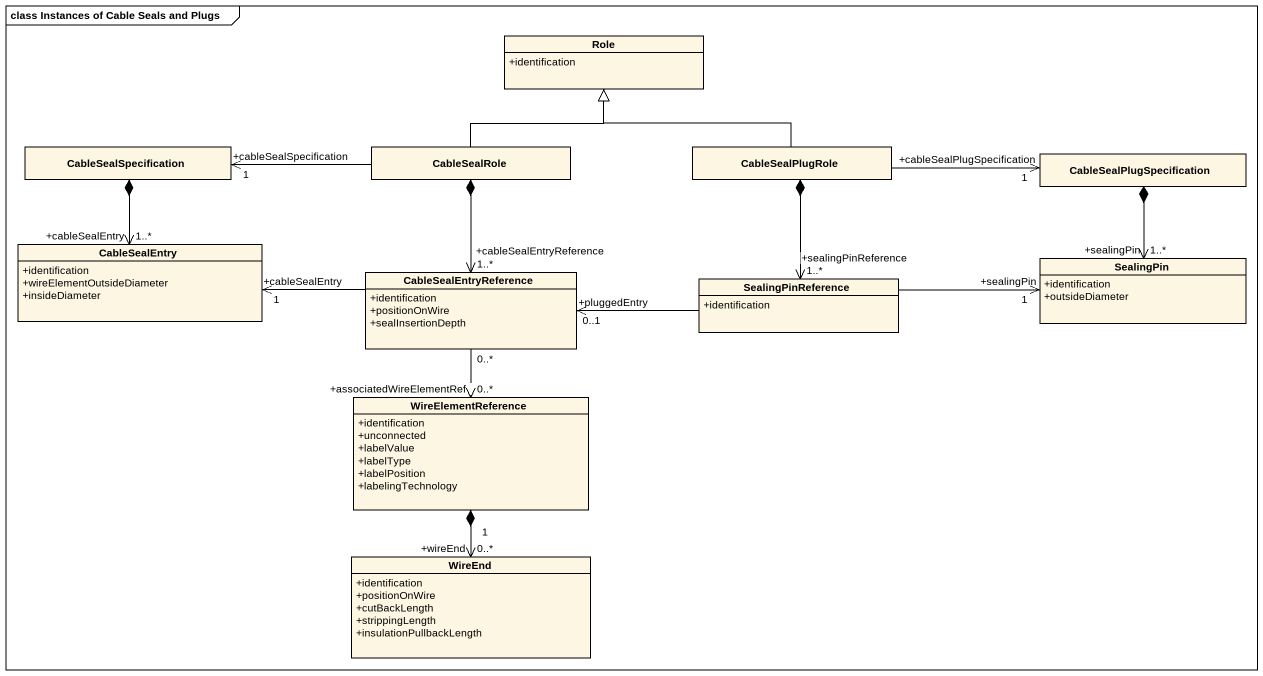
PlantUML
@startuml
mainframe class Instances of Cable Seals and Plugs
hide circle
hide empty members
skinparam classAttributeIconSize 0
class Role {
  +identification
}
class CableSealSpecification
class CableSealRole
class CableSealPlugRole
class CableSealPlugSpecification
class CableSealEntry {
  +identification
  +wireElementOutsideDiameter
  +insideDiameter
}
class CableSealEntryReference {
  +identification
  +positionOnWire
  +sealInsertionDepth
}
class SealingPin {
  +identification
  +outsideDiameter
}
class SealingPinReference {
  +identification
}
class WireElementReference {
  +identification
  +unconnected
  +labelValue
  +labelType
  +labelPosition
  +labelingTechnology
}
class WireEnd {
  +identification
  +positionOnWire
  +cutBackLength
  +strippingLength
  +insulationPullbackLength
}
CableSealSpecification *--> "+cableSealEntry\n1..*" CableSealEntry
CableSealRole -up-|> Role
CableSealRole -left-> "1\n+cableSealSpecification" CableSealSpecification
CableSealRole *--> "1..*\n+cableSealEntryReference" CableSealEntryReference
CableSealPlugRole -left-|> Role
CableSealPlugRole -right-> "+cableSealPlugSpecification\n1" CableSealPlugSpecification
CableSealPlugRole *--> "1..*\n+sealingPinReference" SealingPinReference
CableSealPlugSpecification *--> "+sealingPin\n1..*" SealingPin
CableSealEntryReference -left-> "+cableSealEntry\n1" CableSealEntry
CableSealEntryReference "0..*" --> "0..*\n+associatedWireElementRef" WireElementReference
SealingPinReference -left-> "+pluggedEntry\n0..1" CableSealEntryReference
SealingPinReference -right-> "+sealingPin\n1" SealingPin
WireElementReference "1" *--> "+wireEnd\n0..*" WireEnd
@enduml
